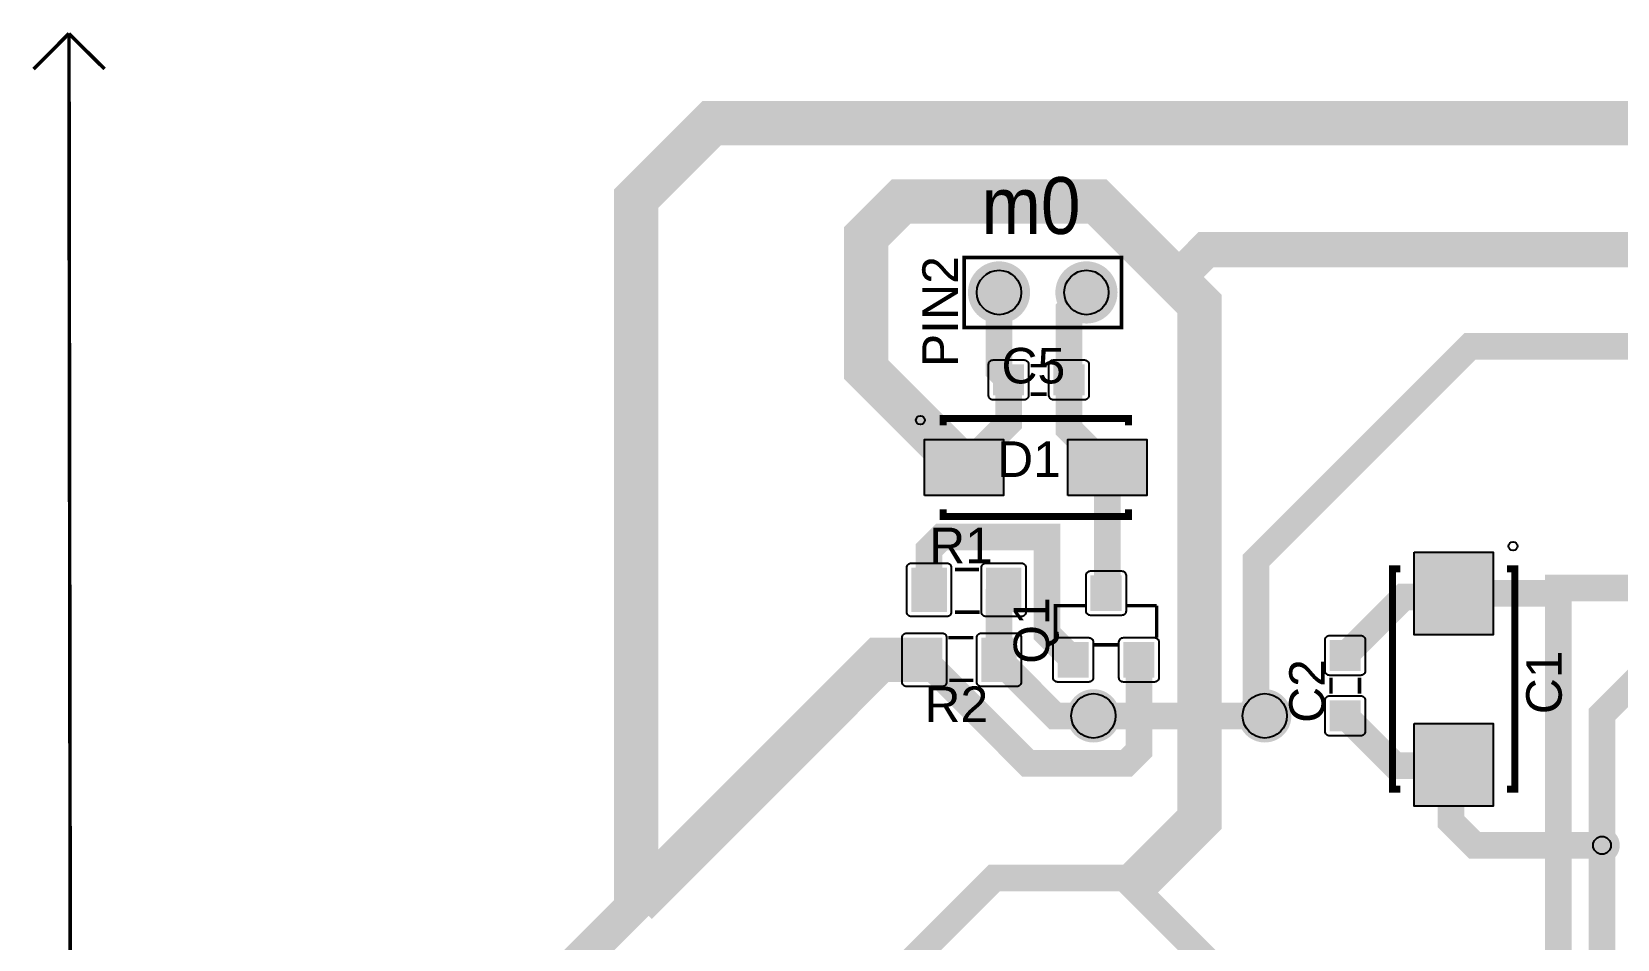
# Model space of a CAD drawing. Header units: centimetres. Extents: x -3.83 to 6.1, y -3.61 to 3.89.
# Drawn here: x -3.827 to 0.708, y 1.052 to 3.645 of the extents above; entities that cross this region are included whole.
import ezdxf

# ---------------------------------------------------------------- set-up
doc = ezdxf.new("R2010")
doc.units = ezdxf.units.CM
doc.layers.get('0').update_dxf_attribs({"linetype": 'CONTINUOUS'})
for name, color, linetype in [('1', 1, 'CONTINUOUS'), ('2', 2, 'CONTINUOUS'), ('3', 3, 'CONTINUOUS'), ('4', 4, 'CONTINUOUS'), ('5', 5, 'CONTINUOUS'), ('6', 6, 'CONTINUOUS'), ('7', 7, 'CONTINUOUS')]:
    doc.layers.add(name, color=color, linetype=linetype)

# ---------------------------------------------------------------- blocks, each defined once
blk = doc.blocks.new('RPAD')
blk.add_trace([(-0.5, -0.5), (-0.5, 0.5), (0.5, -0.5), (0.5, 0.5)])
blk = doc.blocks.new('EPAD')
at = {"const_width": 0.5}
blk.add_lwpolyline([(-0.25, 0, 1), (0.25, 0, 1)], format="xyb", close=True, dxfattribs=at)

msp = doc.modelspace()

# ---------------------------------------------------------------- linework, layer by layer
for centre, radius in [((-1.06, 2.9), 0.0635), ((-0.81, 2.9), 0.0635), ((-0.79, 1.69), 0.0635), ((-0.3, 1.69), 0.0635), ((0.664477, 1.32), 0.0254)]:
    msp.add_circle(centre, radius)
at = {"layer": '2'}
for points, const_width in [([(-3.72, 3.64), (-3.821459, 3.538259)], 0.01016), ([(-3.71, -3.6), (-3.72, 3.64)], 0.01016), ([(-3.72, 3.64), (-3.618259, 3.53854)], 0.01016), ([(-1.16, 2.8), (-0.71, 2.8), (-0.71, 3), (-1.16, 3), (-1.16, 2.8)], 0.01016), ([(-1.16, 2.8), (-0.71, 2.8), (-0.71, 3), (-1.16, 3), (-1.16, 2.8)], 0.01016), ([(-1.16, 2.8), (-0.71, 2.8), (-0.71, 3), (-1.16, 3), (-1.16, 2.8)], 0.01016), ([(-0.9235, 2.69064), (-0.96922, 2.69064)], 0.01016), ([(-0.9235, 2.69064), (-0.96922, 2.69064)], 0.01016), ([(-0.9235, 2.69064), (-0.96922, 2.69064)], 0.01016), ([(-0.9235, 2.60936), (-0.96922, 2.60936)], 0.01016), ([(-0.9235, 2.60936), (-0.96922, 2.60936)], 0.01016), ([(-0.9235, 2.60936), (-0.96922, 2.60936)], 0.01016), ([(-1.22, 2.52), (-1.22, 2.54), (-0.69, 2.54), (-0.69, 2.52)], 0.02), ([(-1.22, 2.52), (-1.22, 2.54), (-0.69, 2.54), (-0.69, 2.52)], 0.02), ([(-1.22, 2.52), (-1.22, 2.54), (-0.69, 2.54), (-0.69, 2.52)], 0.02), ([(-1.22, 2.28), (-1.22, 2.26), (-0.69, 2.26), (-0.69, 2.28)], 0.02), ([(-1.22, 2.28), (-1.22, 2.26), (-0.69, 2.26), (-0.69, 2.28)], 0.02), ([(-1.22, 2.28), (-1.22, 2.26), (-0.69, 2.26), (-0.69, 2.28)], 0.02), ([(-1.18634, 2.10842), (-1.11776, 2.10842)], 0.01016), ([(-1.18634, 2.10842), (-1.11776, 2.10842)], 0.01016), ([(-1.18634, 2.10842), (-1.11776, 2.10842)], 0.01016), ([(0.0875, 2.11), (0.065, 2.11), (0.065, 1.48), (0.0875, 1.48)], 0.02), ([(0.0875, 2.11), (0.065, 2.11), (0.065, 1.48), (0.0875, 1.48)], 0.02), ([(0.0875, 2.11), (0.065, 2.11), (0.065, 1.48), (0.0875, 1.48)], 0.02), ([(0.3925, 2.11), (0.415, 2.11), (0.415, 1.48), (0.3925, 1.48)], 0.02), ([(0.3925, 2.11), (0.415, 2.11), (0.415, 1.48), (0.3925, 1.48)], 0.02), ([(0.3925, 2.11), (0.415, 2.11), (0.415, 1.48), (0.3925, 1.48)], 0.02), ([(-0.89876, 1.91096), (-0.89876, 2.00494), (-0.8124, 2.00494)], 0.01016), ([(-0.89876, 1.91096), (-0.89876, 2.00494), (-0.8124, 2.00494)], 0.01016), ([(-0.89876, 1.91096), (-0.89876, 2.00494), (-0.8124, 2.00494)], 0.01016), ([(-0.6092, 2.00494), (-0.6981, 2.00494)], 0.01016), ([(-0.6092, 2.00494), (-0.6981, 2.00494)], 0.01016), ([(-0.6092, 2.00494), (-0.6981, 2.00494)], 0.01016), ([(-0.6092, 2.00494), (-0.6092, 1.9135)], 0.01016), ([(-0.6092, 2.00494), (-0.6092, 1.9135)], 0.01016), ([(-0.6092, 2.00494), (-0.6092, 1.9135)], 0.01016), ([(-1.18634, 1.9865), (-1.11522, 1.9865)], 0.01016), ([(-1.18634, 1.9865), (-1.11522, 1.9865)], 0.01016), ([(-1.18634, 1.9865), (-1.11522, 1.9865)], 0.01016), ([(-1.13366, 1.9135), (-1.20478, 1.9135)], 0.01016), ([(-1.13366, 1.9135), (-1.20478, 1.9135)], 0.01016), ([(-1.13366, 1.9135), (-1.20478, 1.9135)], 0.01016), ([(-0.71588, 1.89318), (-0.787, 1.89318)], 0.01016), ([(-0.71588, 1.89318), (-0.787, 1.89318)], 0.01016), ([(-0.71588, 1.89318), (-0.787, 1.89318)], 0.01016), ([(-1.13366, 1.79158), (-1.20224, 1.79158)], 0.01016), ([(-1.13366, 1.79158), (-1.20224, 1.79158)], 0.01016), ([(-1.13366, 1.79158), (-1.20224, 1.79158)], 0.01016), ([(-0.11064, 1.7535), (-0.11064, 1.79922)], 0.01016), ([(-0.11064, 1.7535), (-0.11064, 1.79922)], 0.01016), ([(-0.11064, 1.7535), (-0.11064, 1.79922)], 0.01016), ([(-0.02936, 1.7535), (-0.02936, 1.79922)], 0.01016), ([(-0.02936, 1.7535), (-0.02936, 1.79922)], 0.01016), ([(-0.02936, 1.7535), (-0.02936, 1.79922)], 0.01016)]:
    msp.add_lwpolyline(points, dxfattribs=dict(at, const_width=const_width))
at = {"layer": '3'}
for centre in [(-1.285, 2.535), (-1.285, 2.535), (-1.285, 2.535), (0.41, 2.175), (0.41, 2.175), (0.41, 2.175)]:
    msp.add_circle(centre, 0.0125, dxfattribs=at)
at = {"layer": '4'}
for points in [[(-0.98827, 2.59285), (-1.07717, 2.59285), (-1.079729, 2.593108), (-1.082113, 2.593848), (-1.08427, 2.595019), (-1.08615, 2.59657), (-1.087701, 2.59845), (-1.088872, 2.600607), (-1.089612, 2.602991), (-1.08987, 2.60555), (-1.08987, 2.69445), (-1.089612, 2.697009), (-1.088872, 2.699393), (-1.087701, 2.70155), (-1.08615, 2.70343), (-1.08427, 2.704981), (-1.082113, 2.706152), (-1.079729, 2.706892), (-1.07717, 2.70715), (-0.98827, 2.70715), (-0.985711, 2.706892), (-0.983327, 2.706152), (-0.98117, 2.704981), (-0.97929, 2.70343), (-0.977739, 2.70155), (-0.976568, 2.699393), (-0.975828, 2.697009), (-0.97557, 2.69445), (-0.97557, 2.60555), (-0.975828, 2.602991), (-0.976568, 2.600607), (-0.977739, 2.59845), (-0.97929, 2.59657), (-0.98117, 2.595019), (-0.983327, 2.593848), (-0.985711, 2.593108), (-0.98827, 2.59285)], [(-0.81555, 2.59285), (-0.90445, 2.59285), (-0.907009, 2.593108), (-0.909393, 2.593848), (-0.91155, 2.595019), (-0.91343, 2.59657), (-0.914981, 2.59845), (-0.916152, 2.600607), (-0.916892, 2.602991), (-0.91715, 2.60555), (-0.91715, 2.69445), (-0.916892, 2.697009), (-0.916152, 2.699393), (-0.914981, 2.70155), (-0.91343, 2.70343), (-0.91155, 2.704981), (-0.909393, 2.706152), (-0.907009, 2.706892), (-0.90445, 2.70715), (-0.81555, 2.70715), (-0.812991, 2.706892), (-0.810607, 2.706152), (-0.80845, 2.704981), (-0.80657, 2.70343), (-0.805019, 2.70155), (-0.803848, 2.699393), (-0.803108, 2.697009), (-0.80285, 2.69445), (-0.80285, 2.60555), (-0.803108, 2.602991), (-0.803848, 2.600607), (-0.805019, 2.59845), (-0.80657, 2.59657), (-0.80845, 2.595019), (-0.810607, 2.593848), (-0.812991, 2.593108), (-0.81555, 2.59285)], [(-1.27303, 2.31999), (-1.27303, 2.48001), (-1.04697, 2.48001), (-1.04697, 2.31999), (-1.27303, 2.31999)], [(-0.86303, 2.31999), (-0.86303, 2.48001), (-0.63697, 2.48001), (-0.63697, 2.31999), (-0.86303, 2.31999)], [(0.12697, 2.15811), (0.35303, 2.15811), (0.35303, 1.92189), (0.12697, 1.92189), (0.12697, 2.15811)], [(-1.3108, 2.1262), (-1.2092, 2.1262), (-1.206641, 2.125942), (-1.204257, 2.125202), (-1.2021, 2.124031), (-1.20022, 2.12248), (-1.198669, 2.1206), (-1.197498, 2.118443), (-1.196758, 2.116059), (-1.1965, 2.1135), (-1.1965, 1.9865), (-1.196758, 1.983941), (-1.197498, 1.981557), (-1.198669, 1.9794), (-1.20022, 1.97752), (-1.2021, 1.975969), (-1.204257, 1.974798), (-1.206641, 1.974058), (-1.2092, 1.9738), (-1.3108, 1.9738), (-1.313359, 1.974058), (-1.315743, 1.974798), (-1.3179, 1.975969), (-1.31978, 1.97752), (-1.321331, 1.9794), (-1.322502, 1.981557), (-1.323242, 1.983941), (-1.3235, 1.9865), (-1.3235, 2.1135), (-1.323242, 2.116059), (-1.322502, 2.118443), (-1.321331, 2.1206), (-1.31978, 2.12248), (-1.3179, 2.124031), (-1.315743, 2.125202), (-1.313359, 2.125942), (-1.3108, 2.1262)], [(-1.09744, 2.1262), (-0.99584, 2.1262), (-0.993281, 2.125942), (-0.990897, 2.125202), (-0.98874, 2.124031), (-0.98686, 2.12248), (-0.985309, 2.1206), (-0.984138, 2.118443), (-0.983398, 2.116059), (-0.98314, 2.1135), (-0.98314, 1.9865), (-0.983398, 1.983941), (-0.984138, 1.981557), (-0.985309, 1.9794), (-0.98686, 1.97752), (-0.98874, 1.975969), (-0.990897, 1.974798), (-0.993281, 1.974058), (-0.99584, 1.9738), (-1.09744, 1.9738), (-1.099999, 1.974058), (-1.102383, 1.974798), (-1.10454, 1.975969), (-1.10642, 1.97752), (-1.107971, 1.9794), (-1.109142, 1.981557), (-1.109882, 1.983941), (-1.11014, 1.9865), (-1.11014, 2.1135), (-1.109882, 2.116059), (-1.109142, 2.118443), (-1.107971, 2.1206), (-1.10642, 2.12248), (-1.10454, 2.124031), (-1.102383, 2.125202), (-1.099999, 2.125942), (-1.09744, 2.1262)], [(-0.70953, 1.977), (-0.79843, 1.977), (-0.800989, 1.977258), (-0.803373, 1.977998), (-0.80553, 1.979169), (-0.80741, 1.98072), (-0.808961, 1.9826), (-0.810132, 1.984757), (-0.810872, 1.987141), (-0.81113, 1.9897), (-0.81113, 2.0913), (-0.810872, 2.093859), (-0.810132, 2.096243), (-0.808961, 2.0984), (-0.80741, 2.10028), (-0.80553, 2.101831), (-0.803373, 2.103002), (-0.800989, 2.103742), (-0.79843, 2.104), (-0.70953, 2.104), (-0.706971, 2.103742), (-0.704587, 2.103002), (-0.70243, 2.101831), (-0.70055, 2.10028), (-0.698999, 2.0984), (-0.697828, 2.096243), (-0.697088, 2.093859), (-0.69683, 2.0913), (-0.69683, 1.9897), (-0.697088, 1.987141), (-0.697828, 1.984757), (-0.698999, 1.9826), (-0.70055, 1.98072), (-0.70243, 1.979169), (-0.704587, 1.977998), (-0.706971, 1.977258), (-0.70953, 1.977)], [(-1.22256, 1.7738), (-1.32416, 1.7738), (-1.326719, 1.774058), (-1.329103, 1.774798), (-1.33126, 1.775969), (-1.33314, 1.77752), (-1.334691, 1.7794), (-1.335862, 1.781557), (-1.336602, 1.783941), (-1.33686, 1.7865), (-1.33686, 1.9135), (-1.336602, 1.916059), (-1.335862, 1.918443), (-1.334691, 1.9206), (-1.33314, 1.92248), (-1.33126, 1.924031), (-1.329103, 1.925202), (-1.326719, 1.925942), (-1.32416, 1.9262), (-1.22256, 1.9262), (-1.220001, 1.925942), (-1.217617, 1.925202), (-1.21546, 1.924031), (-1.21358, 1.92248), (-1.212029, 1.9206), (-1.210858, 1.918443), (-1.210118, 1.916059), (-1.20986, 1.9135), (-1.20986, 1.7865), (-1.210118, 1.783941), (-1.210858, 1.781557), (-1.212029, 1.7794), (-1.21358, 1.77752), (-1.21546, 1.775969), (-1.217617, 1.774798), (-1.220001, 1.774058), (-1.22256, 1.7738)], [(-1.0092, 1.7738), (-1.1108, 1.7738), (-1.113359, 1.774058), (-1.115743, 1.774798), (-1.1179, 1.775969), (-1.11978, 1.77752), (-1.121331, 1.7794), (-1.122502, 1.781557), (-1.123242, 1.783941), (-1.1235, 1.7865), (-1.1235, 1.9135), (-1.123242, 1.916059), (-1.122502, 1.918443), (-1.121331, 1.9206), (-1.11978, 1.92248), (-1.1179, 1.924031), (-1.115743, 1.925202), (-1.113359, 1.925942), (-1.1108, 1.9262), (-1.0092, 1.9262), (-1.006641, 1.925942), (-1.004257, 1.925202), (-1.0021, 1.924031), (-1.00022, 1.92248), (-0.998669, 1.9206), (-0.997498, 1.918443), (-0.996758, 1.916059), (-0.9965, 1.9135), (-0.9965, 1.7865), (-0.996758, 1.783941), (-0.997498, 1.781557), (-0.998669, 1.7794), (-1.00022, 1.77752), (-1.0021, 1.775969), (-1.004257, 1.774798), (-1.006641, 1.774058), (-1.0092, 1.7738)], [(-0.80351, 1.7865), (-0.89241, 1.7865), (-0.894969, 1.786758), (-0.897353, 1.787498), (-0.89951, 1.788669), (-0.90139, 1.79022), (-0.902941, 1.7921), (-0.904112, 1.794257), (-0.904852, 1.796641), (-0.90511, 1.7992), (-0.90511, 1.9008), (-0.904852, 1.903359), (-0.904112, 1.905743), (-0.902941, 1.9079), (-0.90139, 1.90978), (-0.89951, 1.911331), (-0.897353, 1.912502), (-0.894969, 1.913242), (-0.89241, 1.9135), (-0.80351, 1.9135), (-0.800951, 1.913242), (-0.798567, 1.912502), (-0.79641, 1.911331), (-0.79453, 1.90978), (-0.792979, 1.9079), (-0.791808, 1.905743), (-0.791068, 1.903359), (-0.79081, 1.9008), (-0.79081, 1.7992), (-0.791068, 1.796641), (-0.791808, 1.794257), (-0.792979, 1.7921), (-0.79453, 1.79022), (-0.79641, 1.788669), (-0.798567, 1.787498), (-0.800951, 1.786758), (-0.80351, 1.7865)], [(-0.61555, 1.7865), (-0.70445, 1.7865), (-0.707009, 1.786758), (-0.709393, 1.787498), (-0.71155, 1.788669), (-0.71343, 1.79022), (-0.714981, 1.7921), (-0.716152, 1.794257), (-0.716892, 1.796641), (-0.71715, 1.7992), (-0.71715, 1.9008), (-0.716892, 1.903359), (-0.716152, 1.905743), (-0.714981, 1.9079), (-0.71343, 1.90978), (-0.71155, 1.911331), (-0.709393, 1.912502), (-0.707009, 1.913242), (-0.70445, 1.9135), (-0.61555, 1.9135), (-0.612991, 1.913242), (-0.610607, 1.912502), (-0.60845, 1.911331), (-0.60657, 1.90978), (-0.605019, 1.9079), (-0.603848, 1.905743), (-0.603108, 1.903359), (-0.60285, 1.9008), (-0.60285, 1.7992), (-0.603108, 1.796641), (-0.603848, 1.794257), (-0.605019, 1.7921), (-0.60657, 1.79022), (-0.60845, 1.788669), (-0.610607, 1.787498), (-0.612991, 1.786758), (-0.61555, 1.7865)], [(-0.12715, 1.81827), (-0.12715, 1.90717), (-0.126892, 1.909729), (-0.126152, 1.912113), (-0.124981, 1.91427), (-0.12343, 1.91615), (-0.12155, 1.917701), (-0.119393, 1.918872), (-0.117009, 1.919612), (-0.11445, 1.91987), (-0.02555, 1.91987), (-0.022991, 1.919612), (-0.020607, 1.918872), (-0.01845, 1.917701), (-0.01657, 1.91615), (-0.015019, 1.91427), (-0.013848, 1.912113), (-0.013108, 1.909729), (-0.01285, 1.90717), (-0.01285, 1.81827), (-0.013108, 1.815711), (-0.013848, 1.813327), (-0.015019, 1.81117), (-0.01657, 1.80929), (-0.01845, 1.807739), (-0.020607, 1.806568), (-0.022991, 1.805828), (-0.02555, 1.80557), (-0.11445, 1.80557), (-0.117009, 1.805828), (-0.119393, 1.806568), (-0.12155, 1.807739), (-0.12343, 1.80929), (-0.124981, 1.81117), (-0.126152, 1.813327), (-0.126892, 1.815711), (-0.12715, 1.81827)], [(-0.12715, 1.64555), (-0.12715, 1.73445), (-0.126892, 1.737009), (-0.126152, 1.739393), (-0.124981, 1.74155), (-0.12343, 1.74343), (-0.12155, 1.744981), (-0.119393, 1.746152), (-0.117009, 1.746892), (-0.11445, 1.74715), (-0.02555, 1.74715), (-0.022991, 1.746892), (-0.020607, 1.746152), (-0.01845, 1.744981), (-0.01657, 1.74343), (-0.015019, 1.74155), (-0.013848, 1.739393), (-0.013108, 1.737009), (-0.01285, 1.73445), (-0.01285, 1.64555), (-0.013108, 1.642991), (-0.013848, 1.640607), (-0.015019, 1.63845), (-0.01657, 1.63657), (-0.01845, 1.635019), (-0.020607, 1.633848), (-0.022991, 1.633108), (-0.02555, 1.63285), (-0.11445, 1.63285), (-0.117009, 1.633108), (-0.119393, 1.633848), (-0.12155, 1.635019), (-0.12343, 1.63657), (-0.124981, 1.63845), (-0.126152, 1.640607), (-0.126892, 1.642991), (-0.12715, 1.64555)], [(0.12697, 1.66811), (0.35303, 1.66811), (0.35303, 1.43189), (0.12697, 1.43189), (0.12697, 1.66811)]]:
    msp.add_lwpolyline(points, close=True, dxfattribs=at)
at = {"layer": '5'}
for points, const_width in [([(-2.097845, 1.15441), (-2.097845, 3.167966), (-1.881752, 3.384059), (5.005555, 3.384059), (5.36376, 3.025854), (5.36376, 1.69376), (5.26, 1.59), (5.23348, 1.59), (5.024425, 1.799055)], 0.127), ([(-1.16, 2.4), (-1.440045, 2.680045), (-1.440045, 3.059955), (-1.34, 3.16), (-0.779508, 3.16), (-0.554754, 2.935246), (-0.486461, 2.866953), (-0.486461, 1.393539), (-0.676882, 1.203118)], 0.127), ([(-0.554754, 2.935246), (-0.467887, 3.022113), (4.447887, 3.022113), (4.63, 2.84)], 0.1016), ([(-1.06, 2.9), (-1.06, 2.67728), (-1.03272, 2.65)], 0.0762), ([(-0.86, 2.65), (-0.86, 2.85), (-0.81, 2.9)], 0.0762), ([(-1.03272, 2.65), (-1.03272, 2.52728), (-1.16, 2.4)], 0.0762), ([(-0.86, 2.65), (-0.86, 2.51), (-0.75, 2.4), (-0.75, 2.04448), (-0.75398, 2.0405)], 0.0762), ([(-1.26, 2.05), (-1.26, 2.165437), (-1.224773, 2.200664), (-0.922871, 2.200664), (-0.922871, 1.924911), (-0.84796, 1.85)], 0.0762), ([(-1.06, 1.85), (-1.06, 2.03664), (-1.04664, 2.05)], 0.0762), ([(0.14986, -0.35), (0.54, 0.04014), (0.54, 2.03), (0.54, 2.055694), (0.754306, 2.055694), (0.79, 2.02)], 0.0762), ([(-0.07, 1.86272), (0.09728, 2.03), (0.23, 2.03), (0.24, 2.04), (0.53, 2.04), (0.54, 2.03)], 0.0762), ([(-2.097845, 1.15441), (-1.402255, 1.85), (-1.27336, 1.85)], 0.127), ([(-1.27336, 1.85), (-0.977889, 1.554529), (-0.695471, 1.554529), (-0.66, 1.59), (-0.66, 1.85)], 0.0762), ([(-1.06, 1.85), (-0.9, 1.69), (-0.79, 1.69)], 0.0762), ([(-0.17272, -1.15), (-0.17272, -1.32728), (0.05, -1.55), (0.664477, -0.935523), (0.664477, 1.32), (0.664477, 1.694477), (0.79, 1.82)], 0.0762), ([(-0.07, 1.69), (0.072223, 1.547777), (0.237777, 1.547777), (0.24, 1.55)], 0.0762), ([(-0.2, 0.8), (-0.273764, 0.8), (-0.676882, 1.203118), (-0.700537, 1.226773), (-1.073227, 1.226773), (-1.45, 0.85)], 0.0762), ([(-2.097845, 1.15441), (-2.612294, 0.639961), (-2.612294, -0.262868), (-2.262868, -0.262868), (-2.172868, -0.262868)], 0.1016)]:
    msp.add_lwpolyline(points, dxfattribs=dict(at, const_width=const_width))
at = {"layer": '6', "const_width": 0.0762}
for points in [[(3.17654, 0.974), (3.17654, 1.88654), (3.75, 2.46), (3.75, 2.579922), (3.584194, 2.745728), (0.286376, 2.745728), (-0.325106, 2.134246), (-0.325106, 1.715106), (-0.3, 1.69)], [(-0.79, 1.69), (-0.3, 1.69)], [(0.664477, 1.32), (0.3, 1.32), (0.232579, 1.387421), (0.232579, 1.559542)]]:
    msp.add_lwpolyline(points, dxfattribs=at)

# ---------------------------------------------------------------- block references
for p, xscale, yscale in [((-1.06, 2.9), 0.1524, 0.1524), ((-0.81, 2.9), 0.1524, 0.1524), ((-0.79, 1.69), 0.127, 0.127), ((-0.3, 1.69), 0.127, 0.127)]:
    msp.add_blockref('EPAD', p, dxfattribs=dict(xscale=xscale, yscale=yscale))
at = {"layer": '1'}
for p, xscale, yscale in [((-1.03272, 2.65), 0.0889, 0.0889), ((-0.86, 2.65), 0.0889, 0.0889), ((-1.26, 2.05), 0.1016, 0.127), ((-1.04664, 2.05), 0.1016, 0.127), ((-1.27336, 1.85), 0.1016, 0.127), ((-1.06, 1.85), 0.1016, 0.127)]:
    msp.add_blockref('RPAD', p, dxfattribs=dict(at, xscale=xscale, yscale=yscale))
for p, xscale, yscale, rotation in [((-1.16, 2.4), 0.16002, 0.22606, 90), ((-0.75, 2.4), 0.16002, 0.22606, 90), ((0.24, 2.04), 0.22606, 0.23622, 180), ((-0.75398, 2.0405), 0.0889, 0.1016, 180), ((-0.07, 1.86272), 0.0889, 0.0889, 90), ((-0.84796, 1.85), 0.0889, 0.1016, 180), ((-0.66, 1.85), 0.0889, 0.1016, 180), ((-0.07, 1.69), 0.0889, 0.0889, 90), ((0.24, 1.55), 0.22606, 0.23622, 180)]:
    msp.add_blockref('RPAD', p, dxfattribs=dict(at, xscale=xscale, yscale=yscale, rotation=rotation))
at = {"layer": '4'}
for p, xscale, yscale in [((-1.06, 2.9), 0.1778, 0.1778), ((-0.81, 2.9), 0.1778, 0.1778), ((-0.79, 1.69), 0.1524, 0.1524), ((-0.3, 1.69), 0.1524, 0.1524), ((0.664477, 1.32), 0.1016, 0.1016)]:
    msp.add_blockref('EPAD', p, dxfattribs=dict(at, xscale=xscale, yscale=yscale))
at = {"layer": '5'}
for p, xscale, yscale in [((-1.03272, 2.65), 0.0889, 0.0889), ((-0.86, 2.65), 0.0889, 0.0889), ((-1.26, 2.05), 0.1016, 0.127), ((-1.04664, 2.05), 0.1016, 0.127), ((-1.27336, 1.85), 0.1016, 0.127), ((-1.06, 1.85), 0.1016, 0.127)]:
    msp.add_blockref('RPAD', p, dxfattribs=dict(at, xscale=xscale, yscale=yscale))
for p, xscale, yscale, rotation in [((-1.16, 2.4), 0.16002, 0.22606, 90), ((-0.75, 2.4), 0.16002, 0.22606, 90), ((0.24, 2.04), 0.22606, 0.23622, 180), ((-0.75398, 2.0405), 0.0889, 0.1016, 180), ((-0.07, 1.86272), 0.0889, 0.0889, 90), ((-0.84796, 1.85), 0.0889, 0.1016, 180), ((-0.66, 1.85), 0.0889, 0.1016, 180), ((-0.07, 1.69), 0.0889, 0.0889, 90), ((0.24, 1.55), 0.22606, 0.23622, 180)]:
    msp.add_blockref('RPAD', p, dxfattribs=dict(at, xscale=xscale, yscale=yscale, rotation=rotation))
at = {"layer": '7', "xscale": 0.0762, "yscale": 0.0762}
msp.add_blockref('EPAD', (0.664477, 1.32), dxfattribs=at)

# ---------------------------------------------------------------- texts
at = {"layer": '3'}
for s, height, width, p in [('m0', 0.16256, 0.9375, (-1.11, 3.06712)), ('m0', 0.16256, 0.9375, (-1.11, 3.06712)), ('m0', 0.16256, 0.9375, (-1.11, 3.06712)), ('C5', 0.1016, 1.05, (-1.05304, 2.63998)), ('C5', 0.1016, 1.05, (-1.05304, 2.63998)), ('C5', 0.1016, 1.05, (-1.05304, 2.63998)), ('D1', 0.1016, 1.05, (-1.06543, 2.3727)), ('D1', 0.1016, 1.05, (-1.06543, 2.3727)), ('D1', 0.1016, 1.05, (-1.06543, 2.3727)), ('R1', 0.1016, 1.05, (-1.26, 2.1262)), ('R1', 0.1016, 1.05, (-1.26, 2.1262)), ('R1', 0.1016, 1.05, (-1.26, 2.1262)), ('R2', 0.1016, 1.05, (-1.27336, 1.6722)), ('R2', 0.1016, 1.05, (-1.27336, 1.6722)), ('R2', 0.1016, 1.05, (-1.27336, 1.6722))]:
    msp.add_text(s, height=height, dxfattribs=dict(at, width=width)).set_placement(p)
at = {"layer": '3', "width": 1.05}
for s, p in [('PIN2', (-1.17778, 2.68664)), ('PIN2', (-1.17778, 2.68664)), ('PIN2', (-1.17778, 2.68664)), ('Q1', (-0.91654, 1.83857)), ('Q1', (-0.91654, 1.83857)), ('Q1', (-0.91654, 1.83857)), ('C1', (0.5493, 1.69457)), ('C1', (0.5493, 1.69457)), ('C1', (0.5493, 1.69457)), ('C2', (-0.12842, 1.66968)), ('C2', (-0.12842, 1.66968)), ('C2', (-0.12842, 1.66968))]:
    msp.add_text(s, height=0.1016, rotation=90, dxfattribs=at).set_placement(p)

doc.saveas('drawing.dxf')
